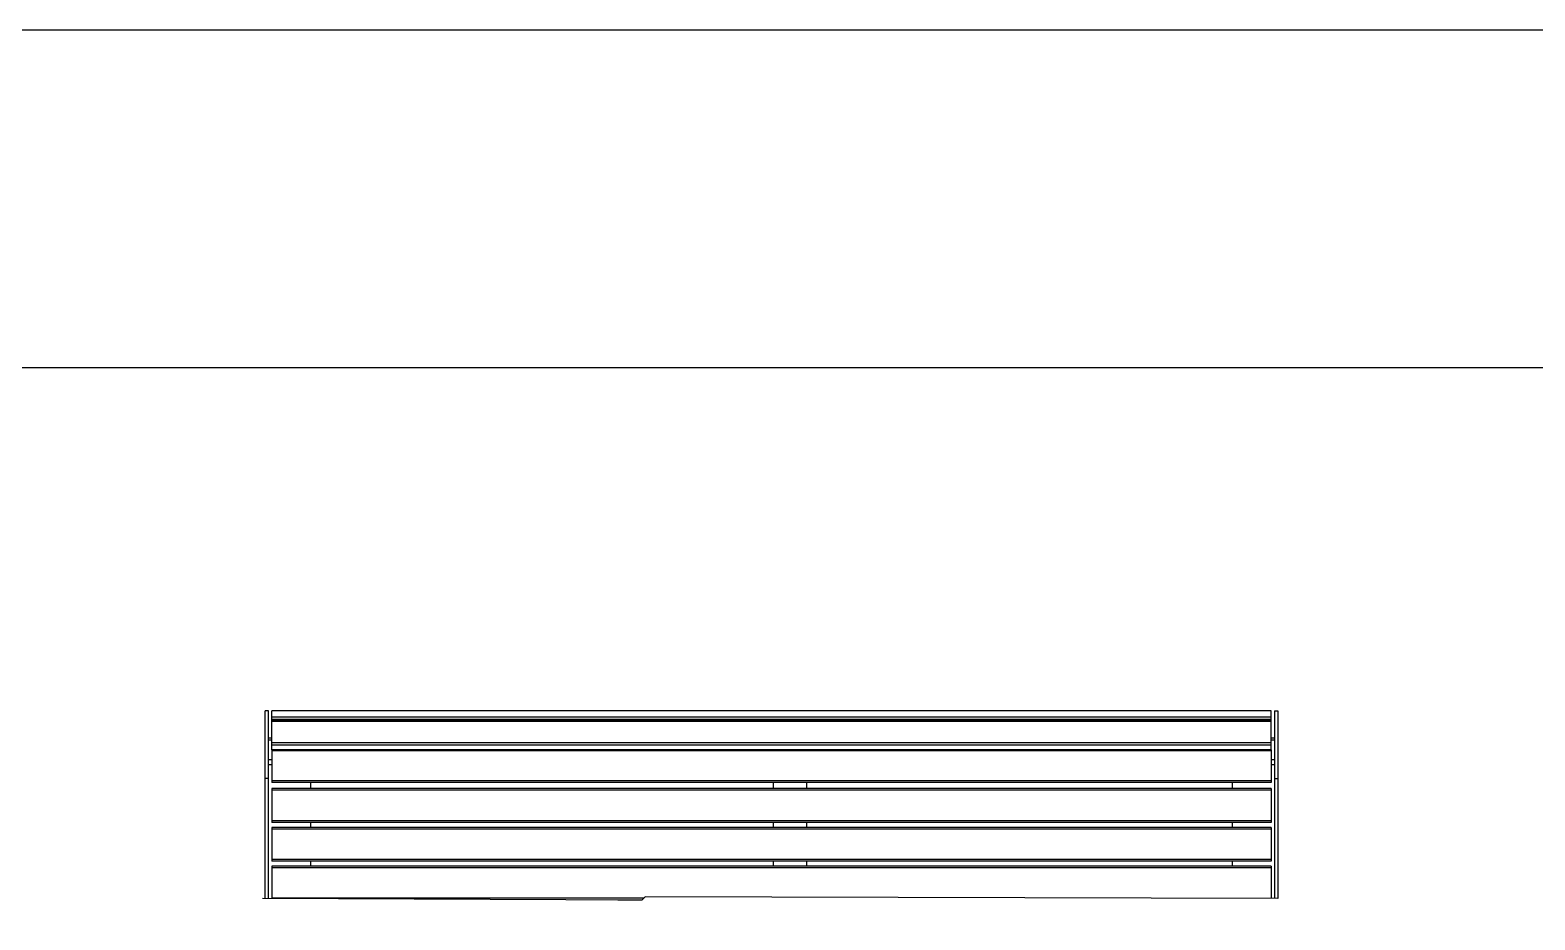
# Model space of a CAD drawing. Header units: millimetres. Extents: x 11004 to 16944, y 3085 to 7285.
# Drawn here: x 13097 to 14880, y 6231 to 7285 of the extents above; entities that cross this region are included whole.
import ezdxf

# ---------------------------------------------------------------- set-up
doc = ezdxf.new("R2010")
doc.units = ezdxf.units.MM
doc.header["$LTSCALE"] = 0.3
doc.layers.add('Nekreslit', color=6, linetype='Continuous', plot=False)

msp = doc.modelspace()

# ---------------------------------------------------------------- linework, layer by layer
for p, q in [((13379.4, 6478.7), (13375.4, 6478.7)), ((13375.4, 6398.7), (13375.4, 6478.7)), ((13379.4, 6398.7), (13379.4, 6478.7)), ((14567.4, 6478.7), (13383.4, 6478.7)), ((13383.4, 6471.8), (13383.4, 6478.7)), ((14567.4, 6478.7), (13383.4, 6478.7)), ((13383.4, 6478.7), (13383.4, 6478.7)), ((14567.4, 6471.8), (14567.4, 6478.7)), ((14567.4, 6478.7), (14567.4, 6478.7)), ((14571.4, 6478.7), (14575.4, 6478.7)), ((14571.4, 6478.7), (14571.4, 6398.7)), ((14575.4, 6478.7), (14575.4, 6398.7)), ((13383.4, 6469), (13383.4, 6471.8)), ((13383.4, 6471.8), (14567.4, 6471.8)), ((13383.4, 6466.7), (13383.4, 6469)), ((13383.4, 6469), (14567.4, 6469)), ((14567.4, 6466.7), (13383.4, 6466.7)), ((13383.4, 6466.4), (13383.4, 6466.7)), ((13383.4, 6441.1), (13383.4, 6466.4)), ((13383.4, 6466.4), (14567.4, 6466.4)), ((14567.4, 6469), (14567.4, 6471.8)), ((14567.4, 6466.7), (14567.4, 6469)), ((14567.4, 6466.4), (14567.4, 6466.7)), ((14567.4, 6441.1), (14567.4, 6466.4)), ((13379.4, 6446.7), (13383.4, 6446.7)), ((13379.4, 6444.4), (13383.4, 6444.4)), ((13383.4, 6438.3), (13383.4, 6441.1)), ((13383.4, 6441.1), (14567.4, 6441.1)), ((13383.4, 6432.4), (13383.4, 6438.3)), ((13383.4, 6438.3), (14567.4, 6438.3)), ((14567.4, 6446.7), (14571.4, 6446.7)), ((14567.4, 6444.4), (14571.4, 6444.4)), ((14567.4, 6438.3), (14567.4, 6441.1)), ((14567.4, 6432.4), (14567.4, 6438.3)), ((13379.4, 6421), (13383.4, 6421)), ((14567.4, 6432.4), (13383.4, 6432.4)), ((13383.4, 6432.4), (13383.4, 6431.2)), ((13383.4, 6431.2), (13383.4, 6395.9)), ((14567.4, 6431.2), (13383.4, 6431.2)), ((14567.4, 6432.4), (14567.4, 6431.2)), ((14567.4, 6431.2), (14567.4, 6395.9)), ((14567.4, 6421), (14571.4, 6421)), ((13379.4, 6415.3), (13383.4, 6415.3)), ((14567.4, 6415.3), (14571.4, 6415.3)), ((13375.4, 6256.5), (13375.4, 6398.7)), ((13379.4, 6398.7), (13375.4, 6398.7)), ((13379.4, 6256.5), (13379.4, 6398.7)), ((13383.4, 6395.9), (13383.4, 6393.9)), ((14567.4, 6395.9), (13383.4, 6395.9)), ((14567.4, 6393.9), (13383.4, 6393.9)), ((14567.4, 6386.6), (13383.4, 6386.6)), ((13383.4, 6386.6), (13383.4, 6384.6)), ((13383.4, 6384.6), (13383.4, 6348.6)), ((14567.4, 6384.6), (13383.4, 6384.6)), ((13429.4, 6393.9), (13429.4, 6386.6)), ((13977.4, 6393.9), (13977.4, 6386.6)), ((14017.4, 6386.6), (14017.4, 6393.9)), ((14521.4, 6393.9), (14521.4, 6386.6)), ((14567.4, 6395.9), (14567.4, 6393.9)), ((14567.4, 6386.6), (14567.4, 6384.6)), ((14567.4, 6384.6), (14567.4, 6348.6)), ((14571.4, 6398.7), (14571.4, 6256.5)), ((14571.4, 6398.7), (14575.4, 6398.7)), ((14575.4, 6398.7), (14575.4, 6256.5)), ((13383.4, 6348.6), (13383.4, 6346.6)), ((14567.4, 6348.6), (13383.4, 6348.6)), ((14567.4, 6348.6), (14567.4, 6346.6)), ((14567.4, 6346.6), (13383.4, 6346.6)), ((14567.4, 6340.6), (13383.4, 6340.6)), ((13383.4, 6340.6), (13383.4, 6338.6)), ((13383.4, 6338.6), (13383.4, 6302.6)), ((14567.4, 6338.6), (13383.4, 6338.6)), ((13429.4, 6346.6), (13429.4, 6340.6)), ((13977.4, 6346.6), (13977.4, 6340.6)), ((14017.4, 6340.6), (14017.4, 6346.6)), ((14521.4, 6346.6), (14521.4, 6340.6)), ((14567.4, 6340.6), (14567.4, 6338.6)), ((14567.4, 6338.6), (14567.4, 6302.6)), ((13383.4, 6302.6), (13383.4, 6300.6)), ((14567.4, 6302.6), (13383.4, 6302.6)), ((14567.4, 6300.6), (13383.4, 6300.6)), ((14567.4, 6294.6), (13383.4, 6294.6)), ((13383.4, 6294.6), (13383.4, 6292.6)), ((13429.4, 6300.6), (13429.4, 6294.6)), ((13977.4, 6300.6), (13977.4, 6294.6)), ((14017.4, 6294.6), (14017.4, 6300.6)), ((14521.4, 6300.6), (14521.4, 6294.6)), ((14567.4, 6302.6), (14567.4, 6300.6)), ((14567.4, 6294.6), (14567.4, 6292.6)), ((13383.4, 6292.6), (13383.4, 6256.6)), ((14567.4, 6292.6), (13383.4, 6292.6)), ((14567.4, 6292.6), (14567.4, 6256.6)), ((13821.9, 6254.5), (13372.4, 6256.5)), ((13383.4, 6256.6), (13383.4, 6256.4)), ((13824, 6256.6), (13383.4, 6256.6)), ((13822, 6254.6), (13793.5, 6254.6)), ((13825.9, 6258.5), (13821.9, 6254.5)), ((14575.4, 6256.5), (13825.9, 6258.5))]:
    msp.add_line(p, q)
at = {"layer": 'Nekreslit'}
for points in [[(11004.4, 3085.3), (16944.4, 3085.3), (16944.4, 7285.3), (11004.4, 7285.3)], [(11404.4, 3285.3), (15444.4, 3285.3), (15444.4, 6885.3), (11404.4, 6885.3)]]:
    msp.add_lwpolyline(points, close=True, dxfattribs=at)

doc.saveas('drawing.dxf')
